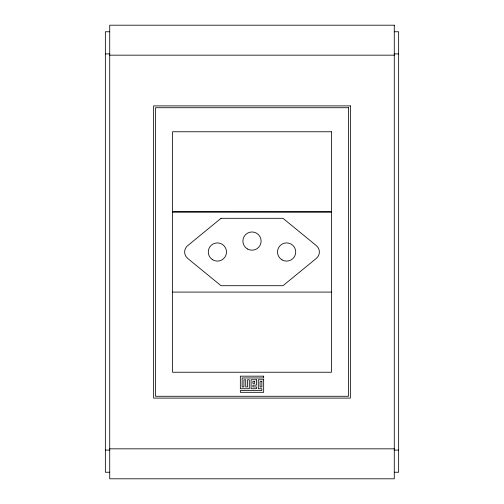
<?xml version="1.0" encoding="UTF-8"?>
<svg xmlns="http://www.w3.org/2000/svg" width="504" height="504" viewBox="0 0 504 504"><rect width="100%" height="100%" fill="white"/><g stroke="black" fill="none" stroke-linecap="round" stroke-linejoin="round"><path stroke-width="0.76" d="M109.727 31.758L105.355 31.758L105.355 472.242L109.727 472.242M394.273 31.758L398.645 31.758L398.645 472.242L394.273 472.242M105.355 53.903L109.727 53.903M394.273 53.903L398.645 53.903M109.727 55.163L394.273 55.163M172.576 292.087L331.424 292.087M109.727 448.837L394.273 448.837M105.355 450.097L109.727 450.097M394.273 450.097L398.645 450.097M221.029 218.308L186.927 246.28A8.203 8.203 0 0 0 187.879 258.571L221.029 285.705L282.971 285.705L316.121 258.571A8.203 8.203 0 0 0 316.121 245.448L282.971 218.308L221.029 218.308M394.273 25.2L109.727 25.2L109.727 478.8L394.273 478.8L394.273 25.2M350.368 105.897L153.632 105.897L153.632 398.103L350.368 398.103L350.368 105.897M348.548 107.717L155.453 107.717L155.453 396.283L348.548 396.283L348.548 107.717M331.424 131.764L172.576 131.764L172.576 372.236L331.424 372.236L331.424 131.764M331.424 211.913L172.576 211.913L331.424 211.932M263.661 376.173L240.339 376.173L240.339 388.729L249.304 388.729L249.304 379.758L247.508 379.758L247.508 386.933L245.713 386.933L245.713 379.758L243.917 379.758L243.917 386.933L242.128 386.933L242.128 377.969L263.661 377.969L263.661 376.173M256.473 379.758L251.093 379.758L251.093 388.729L256.473 388.729L256.473 386.933L252.888 386.933L252.888 385.138L256.473 385.138L256.473 379.758M263.661 379.758L258.275 379.758L258.275 388.729L261.866 388.729L261.866 390.524L240.339 390.524L240.339 392.314L263.661 392.314L263.661 379.758M254.684 381.553L252.888 381.553L252.888 383.349L254.684 383.349L254.684 381.553M261.866 381.553L260.07 381.553L260.07 386.933L261.866 386.933L261.866 381.553M212.449 259.661A9.11 9.11 0 0 0 226.485 252.46A9.11 9.11 0 0 0 213.23 243.904A9.11 9.11 0 0 0 212.449 259.661M247.445 248.963A9.11 9.11 0 0 0 261.11 241.076A9.11 9.11 0 0 0 247.445 233.188A9.11 9.11 0 0 0 247.445 248.963M282.057 259.894A9.11 9.11 0 0 0 295.722 252.006A9.11 9.11 0 0 0 282.057 244.119A9.11 9.11 0 0 0 282.057 259.894"/></g></svg>
